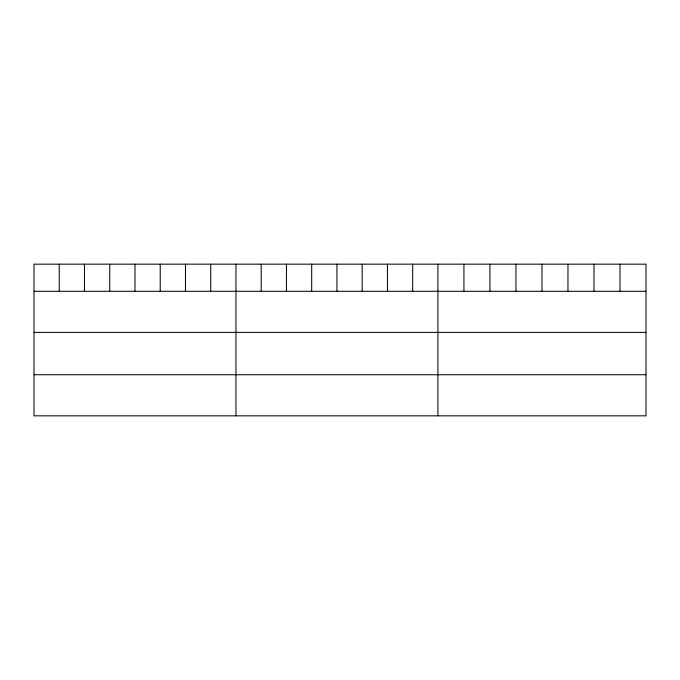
<?xml version="1.0" encoding="UTF-8"?>
<svg xmlns="http://www.w3.org/2000/svg" width="680" height="680" viewBox="0 0 680 680"><rect width="100%" height="100%" fill="white"/><g stroke="black" fill="none" stroke-linecap="round" stroke-linejoin="round"><path stroke-width="1.02" d="M646 332.392L646 264.163L34 264.163L34 415.837L646 415.837L646 332.392L34 332.392M34 291.286L646 291.286M34 374.74L646 374.74M619.99 264.163L619.99 291.286M593.98 264.163L593.98 291.286M567.97 264.163L567.97 291.286M541.96 264.163L541.96 291.286M515.95 264.163L515.95 291.286M489.94 264.163L489.94 291.286M463.93 264.163L463.93 291.286M437.92 264.163L437.92 415.837M412.675 264.163L412.675 291.286M387.43 264.163L387.43 291.286M362.185 264.163L362.185 291.286M336.94 264.163L336.94 291.286M311.695 264.163L311.695 291.286M286.45 264.163L286.45 291.286M261.205 264.163L261.205 291.286M235.96 264.163L235.96 415.837M210.715 264.163L210.715 291.286M185.47 264.163L185.47 291.286M160.225 264.163L160.225 291.286M134.98 264.163L134.98 291.286M109.735 264.163L109.735 291.286M84.49 264.163L84.49 291.286M59.245 264.163L59.245 291.286"/></g></svg>
